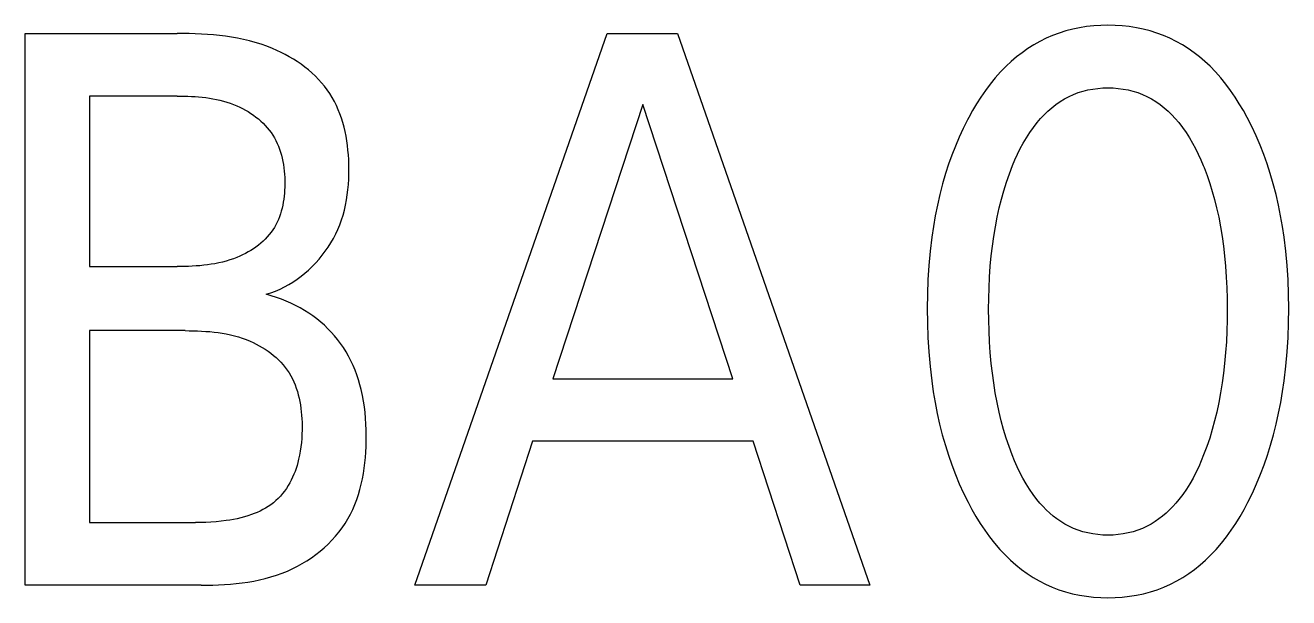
# Model space of a CAD drawing. Extents: x 0 to 420, y 0 to 297.
# Drawn here: x 162.651 to 166.545, y 192.788 to 194.552 of the extents above; entities that cross this region are included whole.
import ezdxf

# ---------------------------------------------------------------- set-up
doc = ezdxf.new("R2010")
doc.units = 0
doc.header["$LTSCALE"] = 23.1
doc.layers.add('10000_FRONT', color=7, linetype='CONTINUOUS')

msp = doc.modelspace()

# ---------------------------------------------------------------- linework, layer by layer
at = {"layer": '10000_FRONT', "color": 7, "linetype": 'CONTINUOUS'}
for p, q in [((162.6511, 192.8264), (162.6511, 194.5264)), ((162.6511, 194.5264), (163.1191, 194.5264)), ((163.1377, 194.5263), (163.1191, 194.5264)), ((163.1564, 194.526), (163.1377, 194.5263)), ((163.1751, 194.5254), (163.1564, 194.526)), ((163.1938, 194.5246), (163.1751, 194.5254)), ((163.8513, 192.8264), (164.4443, 194.5264)), ((164.4443, 194.5264), (164.6614, 194.5264)), ((164.6614, 194.5264), (165.2543, 192.8264)), ((165.837, 194.5277), (165.8166, 194.5201)), ((165.8578, 194.5342), (165.837, 194.5277)), ((165.8789, 194.5396), (165.8578, 194.5342)), ((165.9003, 194.544), (165.8789, 194.5396)), ((165.922, 194.5474), (165.9003, 194.544)), ((165.9438, 194.5498), (165.922, 194.5474)), ((165.9656, 194.5512), (165.9438, 194.5498)), ((165.9876, 194.5517), (165.9656, 194.5512)), ((166.0096, 194.5512), (165.9876, 194.5517)), ((166.0316, 194.5498), (166.0096, 194.5512)), ((166.0534, 194.5474), (166.0316, 194.5498)), ((166.0751, 194.5441), (166.0534, 194.5474)), ((166.0966, 194.5397), (166.0751, 194.5441)), ((166.1177, 194.5342), (166.0966, 194.5397)), ((166.1386, 194.5277), (166.1177, 194.5342)), ((166.1591, 194.5201), (166.1386, 194.5277)), ((163.2125, 194.5234), (163.1938, 194.5246)), ((163.2312, 194.5219), (163.2125, 194.5234)), ((163.2499, 194.5201), (163.2312, 194.5219)), ((163.2684, 194.5178), (163.2499, 194.5201)), ((163.287, 194.515), (163.2684, 194.5178)), ((163.3054, 194.5118), (163.287, 194.515)), ((163.3237, 194.508), (163.3054, 194.5118)), ((163.3419, 194.5037), (163.3237, 194.508)), ((163.36, 194.4987), (163.3419, 194.5037)), ((163.3779, 194.4932), (163.36, 194.4987)), ((163.3957, 194.487), (163.3779, 194.4932)), ((163.4133, 194.48), (163.3957, 194.487)), ((165.7588, 194.4912), (165.7406, 194.4796)), ((165.7776, 194.5018), (165.7588, 194.4912)), ((165.7969, 194.5115), (165.7776, 194.5018)), ((165.8166, 194.5201), (165.7969, 194.5115)), ((166.1788, 194.5115), (166.1591, 194.5201)), ((166.1981, 194.5018), (166.1788, 194.5115)), ((166.2169, 194.4912), (166.1981, 194.5018)), ((166.2351, 194.4797), (166.2169, 194.4912)), ((163.4264, 194.4743), (163.4133, 194.48)), ((163.4394, 194.4682), (163.4264, 194.4743)), ((163.4522, 194.4617), (163.4394, 194.4682)), ((163.4648, 194.4547), (163.4522, 194.4617)), ((163.4772, 194.4474), (163.4648, 194.4547)), ((163.4893, 194.4396), (163.4772, 194.4474)), ((165.7058, 194.454), (165.6893, 194.44)), ((165.7229, 194.4672), (165.7058, 194.454)), ((165.7406, 194.4796), (165.7229, 194.4672)), ((166.2528, 194.4672), (166.2351, 194.4797)), ((166.2699, 194.454), (166.2528, 194.4672)), ((166.2863, 194.44), (166.2699, 194.454)), ((163.5011, 194.4315), (163.4893, 194.4396)), ((163.5126, 194.423), (163.5011, 194.4315)), ((163.5238, 194.414), (163.5126, 194.423)), ((163.5346, 194.4047), (163.5238, 194.414)), ((165.6735, 194.4253), (165.6564, 194.4077)), ((165.6893, 194.44), (165.6735, 194.4253)), ((166.3021, 194.4253), (166.2863, 194.44)), ((166.3192, 194.4078), (166.3021, 194.4253)), ((163.545, 194.3951), (163.5346, 194.4047)), ((163.5549, 194.385), (163.545, 194.3951)), ((163.5644, 194.3746), (163.5549, 194.385)), ((163.5734, 194.3638), (163.5644, 194.3746)), ((165.6246, 194.3704), (165.61, 194.3508)), ((165.6401, 194.3894), (165.6246, 194.3704)), ((165.6564, 194.4077), (165.6401, 194.3894)), ((166.3355, 194.3895), (166.3192, 194.4078)), ((166.3509, 194.3704), (166.3355, 194.3895)), ((166.3655, 194.3508), (166.3509, 194.3704)), ((162.8487, 194.3336), (162.8487, 193.8083)), ((163.1191, 194.3336), (162.8487, 194.3336)), ((163.1191, 194.3336), (163.1301, 194.3335)), ((163.1301, 194.3335), (163.1411, 194.3334)), ((163.1411, 194.3334), (163.1522, 194.333)), ((163.1522, 194.333), (163.1633, 194.3326)), ((163.1633, 194.3326), (163.1743, 194.3319)), ((163.1743, 194.3319), (163.1854, 194.3311)), ((163.1854, 194.3311), (163.1964, 194.33)), ((163.5818, 194.3526), (163.5734, 194.3638)), ((163.5897, 194.3411), (163.5818, 194.3526)), ((163.5971, 194.3292), (163.5897, 194.3411)), ((165.596, 194.3306), (165.5829, 194.3099)), ((165.61, 194.3508), (165.596, 194.3306)), ((165.8536, 194.3248), (165.8676, 194.3322)), ((165.8676, 194.3322), (165.8816, 194.3386)), ((165.8816, 194.3386), (165.896, 194.344)), ((165.896, 194.344), (165.9108, 194.3486)), ((165.9108, 194.3486), (165.9258, 194.3523)), ((165.9258, 194.3523), (165.9411, 194.3552)), ((165.9411, 194.3552), (165.9565, 194.3573)), ((165.9565, 194.3573), (165.972, 194.3585)), ((165.972, 194.3585), (165.9876, 194.3589)), ((165.9876, 194.3589), (166.0032, 194.3585)), ((166.0032, 194.3585), (166.0187, 194.3573)), ((166.0187, 194.3573), (166.0341, 194.3552)), ((166.0341, 194.3552), (166.0494, 194.3523)), ((166.0494, 194.3523), (166.0644, 194.3486)), ((166.0644, 194.3486), (166.0792, 194.344)), ((166.0792, 194.344), (166.0936, 194.3386)), ((166.0936, 194.3386), (166.1076, 194.3322)), ((166.1076, 194.3322), (166.1216, 194.3248)), ((166.3793, 194.3306), (166.3655, 194.3508)), ((166.3924, 194.3099), (166.3793, 194.3306)), ((163.1964, 194.33), (163.2074, 194.3287)), ((163.2074, 194.3287), (163.2184, 194.3272)), ((163.2184, 194.3272), (163.2293, 194.3254)), ((163.2293, 194.3254), (163.2401, 194.3232)), ((163.2401, 194.3232), (163.2509, 194.3208)), ((163.2509, 194.3208), (163.2616, 194.3181)), ((163.2616, 194.3181), (163.2722, 194.315)), ((163.2722, 194.315), (163.2827, 194.3115)), ((163.2827, 194.3115), (163.2932, 194.3077)), ((163.2932, 194.3077), (163.3034, 194.3035)), ((163.3034, 194.3035), (163.3123, 194.2994)), ((163.3123, 194.2994), (163.321, 194.2951)), ((163.321, 194.2951), (163.3295, 194.2905)), ((163.6039, 194.317), (163.5971, 194.3292)), ((163.6101, 194.3044), (163.6039, 194.317)), ((163.6158, 194.2916), (163.6101, 194.3044)), ((163.6209, 194.2785), (163.6158, 194.2916)), ((164.5539, 194.3071), (164.2774, 193.4625)), ((164.8314, 193.4625), (164.5539, 194.3071)), ((165.5829, 194.3099), (165.5704, 194.2888)), ((165.8024, 194.2871), (165.8145, 194.2976)), ((165.8145, 194.2976), (165.827, 194.3074)), ((165.827, 194.3074), (165.84, 194.3165)), ((165.84, 194.3165), (165.8536, 194.3248)), ((166.1216, 194.3248), (166.1352, 194.3165)), ((166.1352, 194.3165), (166.1482, 194.3074)), ((166.1482, 194.3074), (166.1607, 194.2976)), ((166.1607, 194.2976), (166.1728, 194.2871)), ((166.4049, 194.2888), (166.3924, 194.3099)), ((163.3295, 194.2905), (163.3379, 194.2856)), ((163.3379, 194.2856), (163.3462, 194.2803)), ((163.3462, 194.2803), (163.3542, 194.2748)), ((163.3542, 194.2748), (163.362, 194.269)), ((163.362, 194.269), (163.3696, 194.2629)), ((163.3696, 194.2629), (163.3769, 194.2566)), ((163.3769, 194.2566), (163.3839, 194.25)), ((163.6256, 194.2652), (163.6209, 194.2785)), ((163.6298, 194.2516), (163.6256, 194.2652)), ((165.5547, 194.2601), (165.5413, 194.2334)), ((165.5585, 194.2673), (165.5547, 194.2601)), ((165.5704, 194.2888), (165.5585, 194.2673)), ((165.7696, 194.2523), (165.78, 194.2644)), ((165.78, 194.2644), (165.7909, 194.276)), ((165.7909, 194.276), (165.8024, 194.2871)), ((166.1728, 194.2871), (166.1843, 194.276)), ((166.1843, 194.276), (166.1952, 194.2644)), ((166.1952, 194.2644), (166.2056, 194.2523)), ((166.4167, 194.2673), (166.4049, 194.2888)), ((166.4309, 194.2395), (166.4167, 194.2673)), ((163.3839, 194.25), (163.3906, 194.2431)), ((163.3906, 194.2431), (163.397, 194.236)), ((163.397, 194.236), (163.4031, 194.2286)), ((163.4031, 194.2286), (163.4087, 194.221)), ((163.4087, 194.221), (163.414, 194.2131)), ((163.6335, 194.2379), (163.6298, 194.2516)), ((163.6368, 194.224), (163.6335, 194.2379)), ((163.6396, 194.21), (163.6368, 194.224)), ((165.5413, 194.2334), (165.5289, 194.2064)), ((165.7362, 194.2052), (165.7466, 194.2214)), ((165.7466, 194.2214), (165.7577, 194.2371)), ((165.7577, 194.2371), (165.7696, 194.2523)), ((166.2056, 194.2523), (166.2175, 194.2371)), ((166.2175, 194.2371), (166.2286, 194.2214)), ((166.2286, 194.2214), (166.239, 194.2052)), ((166.4441, 194.2113), (166.4309, 194.2395)), ((163.414, 194.2131), (163.419, 194.2049)), ((163.419, 194.2049), (163.4236, 194.1964)), ((163.4236, 194.1964), (163.4278, 194.1877)), ((163.4278, 194.1877), (163.4316, 194.1788)), ((163.4316, 194.1788), (163.435, 194.1698)), ((163.642, 194.1958), (163.6396, 194.21)), ((163.644, 194.1815), (163.642, 194.1958)), ((163.6456, 194.1672), (163.644, 194.1815)), ((165.5173, 194.179), (165.5065, 194.1512)), ((165.5289, 194.2064), (165.5173, 194.179)), ((165.7175, 194.1717), (165.7266, 194.1886)), ((165.7266, 194.1886), (165.7362, 194.2052)), ((166.239, 194.2052), (166.2486, 194.1886)), ((166.2486, 194.1886), (166.2577, 194.1717)), ((166.4564, 194.1827), (166.4441, 194.2113)), ((166.4677, 194.1538), (166.4564, 194.1827)), ((163.435, 194.1698), (163.438, 194.1606)), ((163.438, 194.1606), (163.4407, 194.1512)), ((163.4407, 194.1512), (163.4431, 194.1417)), ((163.4431, 194.1417), (163.4451, 194.1321)), ((163.6469, 194.1528), (163.6456, 194.1672)), ((163.6478, 194.1383), (163.6469, 194.1528)), ((163.6483, 194.1239), (163.6478, 194.1383)), ((165.5065, 194.1512), (165.4965, 194.1232)), ((165.6937, 194.1191), (165.7011, 194.1369)), ((165.7011, 194.1369), (165.7091, 194.1544)), ((165.7091, 194.1544), (165.7175, 194.1717)), ((166.2577, 194.1717), (166.2661, 194.1544)), ((166.2661, 194.1544), (166.2741, 194.1369)), ((166.2741, 194.1369), (166.2815, 194.1191)), ((166.4782, 194.1245), (166.4677, 194.1538)), ((163.4451, 194.1321), (163.4468, 194.1223)), ((163.4468, 194.1223), (163.4482, 194.1125)), ((163.4482, 194.1125), (163.4493, 194.1026)), ((163.4493, 194.1026), (163.4501, 194.0926)), ((163.6486, 194.1095), (163.6483, 194.1239)), ((163.6485, 194.0932), (163.6486, 194.1095)), ((165.4965, 194.1232), (165.4874, 194.0949)), ((165.6839, 194.0936), (165.6937, 194.1191)), ((166.2815, 194.1191), (166.2838, 194.1135)), ((166.2838, 194.1135), (166.293, 194.089)), ((166.4878, 194.0949), (166.4782, 194.1245)), ((163.4501, 194.0926), (163.4506, 194.0826)), ((163.4506, 194.0826), (163.4509, 194.0726)), ((163.4509, 194.0625), (163.4507, 194.053)), ((163.4509, 194.0726), (163.4509, 194.0625)), ((163.6455, 194.0449), (163.647, 194.0609)), ((163.647, 194.0609), (163.6479, 194.077)), ((163.6479, 194.077), (163.6485, 194.0932)), ((165.478, 194.0628), (165.4696, 194.0304)), ((165.4874, 194.0949), (165.478, 194.0628)), ((165.6667, 194.0418), (165.6749, 194.0678)), ((165.6749, 194.0678), (165.6839, 194.0936)), ((166.293, 194.089), (166.3015, 194.0644)), ((166.3015, 194.0644), (166.3092, 194.0395)), ((166.4972, 194.0628), (166.4878, 194.0949)), ((166.5056, 194.0304), (166.4972, 194.0628)), ((163.4487, 194.0247), (163.4475, 194.0154)), ((163.4496, 194.0341), (163.4487, 194.0247)), ((163.4503, 194.0436), (163.4496, 194.0341)), ((163.4507, 194.053), (163.4503, 194.0436)), ((163.6412, 194.0133), (163.6436, 194.029)), ((163.6436, 194.029), (163.6455, 194.0449)), ((165.4696, 194.0304), (165.4621, 193.9978)), ((165.6594, 194.0156), (165.6667, 194.0418)), ((166.3092, 194.0395), (166.3162, 194.0144)), ((166.5131, 193.9978), (166.5056, 194.0304)), ((163.4423, 193.988), (163.44, 193.979)), ((163.4444, 193.997), (163.4423, 193.988)), ((163.4461, 194.0062), (163.4444, 193.997)), ((163.4475, 194.0154), (163.4461, 194.0062)), ((163.6305, 193.9669), (163.6346, 193.9822)), ((163.6346, 193.9822), (163.6382, 193.9977)), ((163.6382, 193.9977), (163.6412, 194.0133)), ((165.4621, 193.9978), (165.4554, 193.965)), ((165.6463, 193.9599), (165.6527, 193.9891)), ((165.6527, 193.9891), (165.6594, 194.0156)), ((166.3162, 194.0144), (166.3225, 193.9891)), ((166.3225, 193.9891), (166.3289, 193.9599)), ((166.5198, 193.965), (166.5131, 193.9978)), ((163.4273, 193.9448), (163.4233, 193.9368)), ((163.431, 193.9531), (163.4273, 193.9448)), ((163.4344, 193.9616), (163.431, 193.9531)), ((163.4373, 193.9702), (163.4344, 193.9616)), ((163.44, 193.979), (163.4373, 193.9702)), ((163.6202, 193.9369), (163.6257, 193.9518)), ((163.6257, 193.9518), (163.6305, 193.9669)), ((165.4554, 193.965), (165.4497, 193.932)), ((165.6406, 193.9306), (165.6463, 193.9599)), ((166.3289, 193.9599), (166.3346, 193.9306)), ((166.5255, 193.932), (166.5198, 193.965)), ((163.403, 193.9065), (163.3969, 193.8995)), ((163.4087, 193.9137), (163.403, 193.9065)), ((163.414, 193.9213), (163.4087, 193.9137)), ((163.4189, 193.9289), (163.414, 193.9213)), ((163.4233, 193.9368), (163.4189, 193.9289)), ((163.6006, 193.8949), (163.6078, 193.9086)), ((163.6078, 193.9086), (163.6143, 193.9227)), ((163.6143, 193.9227), (163.6202, 193.9369)), ((165.4497, 193.932), (165.4447, 193.8989)), ((165.6357, 193.9011), (165.6406, 193.9306)), ((166.3346, 193.9306), (166.3395, 193.9011)), ((166.5305, 193.8989), (166.5255, 193.932)), ((163.3618, 193.8684), (163.354, 193.863)), ((163.3694, 193.8741), (163.3618, 193.8684)), ((163.3767, 193.88), (163.3694, 193.8741)), ((163.3838, 193.8862), (163.3767, 193.88)), ((163.3905, 193.8927), (163.3838, 193.8862)), ((163.3969, 193.8995), (163.3905, 193.8927)), ((163.5758, 193.8554), (163.5846, 193.8682)), ((163.5846, 193.8682), (163.5929, 193.8814)), ((163.5929, 193.8814), (163.6006, 193.8949)), ((165.4447, 193.8989), (165.4394, 193.8552)), ((165.6281, 193.8417), (165.6316, 193.8715)), ((165.6316, 193.8715), (165.6357, 193.9011)), ((166.3395, 193.9011), (166.3436, 193.8715)), ((166.3436, 193.8715), (166.3471, 193.8417)), ((166.5358, 193.8552), (166.5305, 193.8989)), ((163.27, 193.8251), (163.2586, 193.8221)), ((163.2812, 193.8285), (163.27, 193.8251)), ((163.2924, 193.8323), (163.2812, 193.8285)), ((163.3034, 193.8365), (163.2924, 193.8323)), ((163.3122, 193.8402), (163.3034, 193.8365)), ((163.3208, 193.8442), (163.3122, 193.8402)), ((163.3293, 193.8485), (163.3208, 193.8442)), ((163.3377, 193.8531), (163.3293, 193.8485)), ((163.3459, 193.8579), (163.3377, 193.8531)), ((163.354, 193.863), (163.3459, 193.8579)), ((163.5461, 193.8192), (163.5565, 193.8309)), ((163.5565, 193.8309), (163.5664, 193.843)), ((163.5664, 193.843), (163.5758, 193.8554)), ((165.4394, 193.8552), (165.4354, 193.8113)), ((165.6251, 193.8089), (165.6281, 193.8417)), ((166.3471, 193.8417), (166.3501, 193.8089)), ((166.5398, 193.8113), (166.5358, 193.8552)), ((162.8487, 193.8083), (163.1191, 193.8083)), ((163.1308, 193.8083), (163.1191, 193.8083)), ((163.1425, 193.8085), (163.1308, 193.8083)), ((163.1542, 193.8088), (163.1425, 193.8085)), ((163.1659, 193.8093), (163.1542, 193.8088)), ((163.1776, 193.81), (163.1659, 193.8093)), ((163.1893, 193.8109), (163.1776, 193.81)), ((163.2009, 193.8121), (163.1893, 193.8109)), ((163.2126, 193.8135), (163.2009, 193.8121)), ((163.2242, 193.8151), (163.2126, 193.8135)), ((163.2357, 193.8171), (163.2242, 193.8151)), ((163.2472, 193.8194), (163.2357, 193.8171)), ((163.2586, 193.8221), (163.2472, 193.8194)), ((163.5009, 193.7781), (163.5128, 193.7876)), ((163.5128, 193.7876), (163.5242, 193.7975)), ((163.5242, 193.7975), (163.5352, 193.808)), ((163.5352, 193.808), (163.5461, 193.8192)), ((165.4354, 193.8113), (165.4327, 193.7674)), ((165.6228, 193.7759), (165.6251, 193.8089)), ((166.3501, 193.8089), (166.3524, 193.7759)), ((166.5425, 193.7674), (166.5398, 193.8113)), ((163.4498, 193.7455), (163.4631, 193.7528)), ((163.4631, 193.7528), (163.4761, 193.7606)), ((163.4761, 193.7606), (163.4887, 193.7691)), ((163.4887, 193.7691), (163.5009, 193.7781)), ((165.4327, 193.7674), (165.431, 193.7234)), ((165.6212, 193.743), (165.6228, 193.7759)), ((166.3524, 193.7759), (166.354, 193.743)), ((166.5442, 193.7234), (166.5425, 193.7674)), ((163.3936, 193.7227), (163.4081, 193.7274)), ((163.4093, 193.7182), (163.3936, 193.7227)), ((163.4081, 193.7274), (163.4223, 193.7328)), ((163.4249, 193.7132), (163.4093, 193.7182)), ((163.4223, 193.7328), (163.4362, 193.7388)), ((163.4403, 193.7076), (163.4249, 193.7132)), ((163.4362, 193.7388), (163.4498, 193.7455)), ((163.4555, 193.7015), (163.4403, 193.7076)), ((165.431, 193.7234), (165.4305, 193.6794)), ((165.62, 193.677), (165.6203, 193.71)), ((165.6203, 193.71), (165.6212, 193.743)), ((166.354, 193.743), (166.3549, 193.71)), ((166.3549, 193.71), (166.3553, 193.677)), ((166.5447, 193.6794), (166.5442, 193.7234)), ((163.4698, 193.6951), (163.4555, 193.7015)), ((163.484, 193.6882), (163.4698, 193.6951)), ((163.4978, 193.6808), (163.484, 193.6882)), ((163.5114, 193.6729), (163.4978, 193.6808)), ((163.5245, 193.6647), (163.5114, 193.6729)), ((165.4305, 193.6794), (165.431, 193.6346)), ((165.6202, 193.6435), (165.62, 193.677)), ((166.3553, 193.677), (166.355, 193.6435)), ((166.5442, 193.6347), (166.5447, 193.6794)), ((163.5372, 193.6561), (163.5245, 193.6647)), ((163.5495, 193.6469), (163.5372, 193.6561)), ((163.5615, 193.6372), (163.5495, 193.6469)), ((163.5728, 193.6273), (163.5615, 193.6372)), ((165.431, 193.6346), (165.4326, 193.5898)), ((165.6211, 193.61), (165.6202, 193.6435)), ((166.355, 193.6435), (166.3541, 193.61)), ((166.5426, 193.59), (166.5442, 193.6347)), ((162.8487, 193.6107), (162.8487, 193.0191)), ((163.1437, 193.6107), (162.8487, 193.6107)), ((163.1437, 193.6107), (163.1564, 193.6106)), ((163.1564, 193.6106), (163.1691, 193.6104)), ((163.1691, 193.6104), (163.1819, 193.61)), ((163.1819, 193.61), (163.1946, 193.6094)), ((163.1946, 193.6094), (163.2074, 193.6086)), ((163.2074, 193.6086), (163.2201, 193.6076)), ((163.2201, 193.6076), (163.2328, 193.6062)), ((163.2328, 193.6062), (163.2455, 193.6046)), ((163.2455, 193.6046), (163.2581, 193.6027)), ((163.2581, 193.6027), (163.2707, 193.6004)), ((163.2707, 193.6004), (163.2831, 193.5977)), ((163.2831, 193.5977), (163.2955, 193.5947)), ((163.2955, 193.5947), (163.3078, 193.5912)), ((163.3078, 193.5912), (163.32, 193.5874)), ((163.5837, 193.6168), (163.5728, 193.6273)), ((163.5942, 193.606), (163.5837, 193.6168)), ((163.6042, 193.5947), (163.5942, 193.606)), ((163.6138, 193.583), (163.6042, 193.5947)), ((165.6227, 193.5765), (165.6211, 193.61)), ((166.3541, 193.61), (166.3525, 193.5765)), ((163.32, 193.5874), (163.332, 193.583)), ((163.332, 193.583), (163.344, 193.5782)), ((163.344, 193.5782), (163.3535, 193.5738)), ((163.3535, 193.5738), (163.363, 193.5692)), ((163.363, 193.5692), (163.3723, 193.5642)), ((163.3723, 193.5642), (163.3815, 193.5589)), ((163.3815, 193.5589), (163.3904, 193.5533)), ((163.3904, 193.5533), (163.3992, 193.5474)), ((163.6229, 193.571), (163.6138, 193.583)), ((163.6314, 193.5585), (163.6229, 193.571)), ((163.6395, 193.5458), (163.6314, 193.5585)), ((165.4326, 193.5898), (165.4353, 193.5451)), ((165.625, 193.5431), (165.6227, 193.5765)), ((166.3525, 193.5765), (166.3502, 193.5431)), ((166.5399, 193.5455), (166.5426, 193.59)), ((163.3992, 193.5474), (163.4077, 193.5411)), ((163.4077, 193.5411), (163.4159, 193.5346)), ((163.4159, 193.5346), (163.4238, 193.5277)), ((163.4238, 193.5277), (163.4315, 193.5206)), ((163.4315, 193.5206), (163.4388, 193.5131)), ((163.4388, 193.5131), (163.4457, 193.5054)), ((163.6473, 193.532), (163.6395, 193.5458)), ((163.6545, 193.518), (163.6473, 193.532)), ((163.6612, 193.5037), (163.6545, 193.518)), ((165.4353, 193.5451), (165.4393, 193.5005)), ((165.628, 193.5098), (165.625, 193.5431)), ((166.3502, 193.5431), (166.3472, 193.5098)), ((166.5359, 193.501), (166.5399, 193.5455)), ((163.4457, 193.5054), (163.4523, 193.4974)), ((163.4523, 193.4974), (163.4584, 193.4891)), ((163.4584, 193.4891), (163.4641, 193.4806)), ((163.4641, 193.4806), (163.4695, 193.4716)), ((163.6673, 193.4891), (163.6612, 193.5037)), ((163.6728, 193.4743), (163.6673, 193.4891)), ((163.6778, 193.4593), (163.6728, 193.4743)), ((165.4393, 193.5005), (165.4445, 193.4561)), ((165.6314, 193.4796), (165.628, 193.5098)), ((165.6355, 193.4495), (165.6314, 193.4796)), ((166.3438, 193.4796), (166.3397, 193.4495)), ((166.3472, 193.5098), (166.3438, 193.4796)), ((166.5307, 193.4566), (166.5359, 193.501)), ((163.4695, 193.4716), (163.4743, 193.4624)), ((163.4743, 193.4624), (163.4788, 193.453)), ((163.4788, 193.453), (163.4828, 193.4433)), ((163.4828, 193.4433), (163.4864, 193.4334)), ((163.6823, 193.4441), (163.6778, 193.4593)), ((163.6862, 193.4289), (163.6823, 193.4441)), ((164.2774, 193.4625), (164.8314, 193.4625)), ((165.4445, 193.4561), (165.4494, 193.4225)), ((165.6403, 193.4195), (165.6355, 193.4495)), ((166.3397, 193.4495), (166.3349, 193.4195)), ((166.5258, 193.423), (166.5307, 193.4566)), ((163.4864, 193.4334), (163.4897, 193.4234)), ((163.4897, 193.4234), (163.4925, 193.4132)), ((163.4925, 193.4132), (163.495, 193.4029)), ((163.495, 193.4029), (163.4972, 193.3925)), ((163.6901, 193.4114), (163.6862, 193.4289)), ((163.6934, 193.3939), (163.6901, 193.4114)), ((165.4494, 193.4225), (165.455, 193.389)), ((165.6459, 193.3896), (165.6403, 193.4195)), ((166.3349, 193.4195), (166.3293, 193.3896)), ((166.5202, 193.3895), (166.5258, 193.423)), ((163.4972, 193.3925), (163.499, 193.3819)), ((163.499, 193.3819), (163.5006, 193.3713)), ((163.5006, 193.3713), (163.5018, 193.3607)), ((163.5018, 193.3607), (163.5028, 193.35)), ((163.696, 193.3762), (163.6934, 193.3939)), ((163.6981, 193.3585), (163.696, 193.3762)), ((163.6998, 193.3407), (163.6981, 193.3585)), ((165.455, 193.389), (165.4615, 193.3556)), ((165.6523, 193.36), (165.6459, 193.3896)), ((165.6588, 193.333), (165.6523, 193.36)), ((166.3229, 193.36), (166.3164, 193.333)), ((166.3293, 193.3896), (166.3229, 193.36)), ((166.5136, 193.3562), (166.5202, 193.3895)), ((163.5028, 193.35), (163.5035, 193.3393)), ((163.5035, 193.3393), (163.5039, 193.3286)), ((163.5039, 193.3286), (163.5042, 193.3179)), ((163.7009, 193.3227), (163.6998, 193.3407)), ((163.7016, 193.3047), (163.7009, 193.3227)), ((165.4615, 193.3556), (165.4689, 193.3225)), ((165.4689, 193.3225), (165.4772, 193.2895)), ((165.6661, 193.3063), (165.6588, 193.333)), ((166.3164, 193.333), (166.3091, 193.3063)), ((166.498, 193.2901), (166.5063, 193.323)), ((166.5063, 193.323), (166.5136, 193.3562)), ((163.5038, 193.2916), (163.5031, 193.2785)), ((163.5042, 193.3047), (163.5038, 193.2916)), ((163.5042, 193.3179), (163.5042, 193.3047)), ((163.7018, 193.2866), (163.7016, 193.3047)), ((163.7017, 193.27), (163.7018, 193.2866)), ((165.4772, 193.2895), (165.4865, 193.2569)), ((165.6741, 193.2798), (165.6661, 193.3063)), ((165.683, 193.2536), (165.6741, 193.2798)), ((166.3011, 193.2798), (166.2922, 193.2536)), ((166.3091, 193.3063), (166.3011, 193.2798)), ((166.4887, 193.2574), (166.498, 193.2901)), ((163.5005, 193.2526), (163.4986, 193.2398)), ((163.502, 193.2656), (163.5005, 193.2526)), ((163.5031, 193.2785), (163.502, 193.2656)), ((163.7005, 193.2366), (163.7013, 193.2533)), ((163.7013, 193.2533), (163.7017, 193.27)), ((164.2139, 193.2697), (164.0705, 192.8264)), ((164.8939, 193.2697), (164.2139, 193.2697)), ((165.0393, 192.8264), (164.8939, 193.2697)), ((165.4865, 193.2569), (165.4959, 193.2269)), ((165.6927, 193.2276), (165.683, 193.2536)), ((166.2922, 193.2536), (166.2825, 193.2276)), ((166.4793, 193.2273), (166.4887, 193.2574)), ((163.4911, 193.2049), (163.4885, 193.1955)), ((163.4935, 193.2143), (163.4911, 193.2049)), ((163.4962, 193.227), (163.4935, 193.2143)), ((163.4986, 193.2398), (163.4962, 193.227)), ((163.6956, 193.1867), (163.6977, 193.2033)), ((163.6977, 193.2033), (163.6993, 193.2199)), ((163.6993, 193.2199), (163.7005, 193.2366)), ((165.4959, 193.2269), (165.5062, 193.1972)), ((165.7001, 193.2093), (165.6927, 193.2276)), ((165.708, 193.1913), (165.7001, 193.2093)), ((166.2751, 193.2093), (166.2672, 193.1913)), ((166.2825, 193.2276), (166.2751, 193.2093)), ((166.469, 193.1975), (166.4793, 193.2273)), ((163.4788, 193.168), (163.475, 193.159)), ((163.4824, 193.177), (163.4788, 193.168)), ((163.4856, 193.1862), (163.4824, 193.177)), ((163.4885, 193.1955), (163.4856, 193.1862)), ((163.6901, 193.1539), (163.6931, 193.1703)), ((163.6931, 193.1703), (163.6956, 193.1867)), ((165.5062, 193.1972), (165.5174, 193.1678)), ((165.5174, 193.1678), (165.5295, 193.1387)), ((165.7164, 193.1735), (165.708, 193.1913)), ((165.7255, 193.1561), (165.7164, 193.1735)), ((166.2588, 193.1735), (166.2497, 193.1561)), ((166.2672, 193.1913), (166.2588, 193.1735)), ((166.4457, 193.1389), (166.4578, 193.168)), ((166.4578, 193.168), (166.469, 193.1975)), ((163.456, 193.1248), (163.4502, 193.1166)), ((163.4614, 193.1332), (163.456, 193.1248)), ((163.4663, 193.1416), (163.4614, 193.1332)), ((163.4708, 193.1502), (163.4663, 193.1416)), ((163.475, 193.159), (163.4708, 193.1502)), ((163.6825, 193.1217), (163.6866, 193.1377)), ((163.6866, 193.1377), (163.6901, 193.1539)), ((165.5295, 193.1387), (165.5425, 193.11)), ((165.7352, 193.139), (165.7255, 193.1561)), ((165.7456, 193.1223), (165.7352, 193.139)), ((166.24, 193.139), (166.2296, 193.1223)), ((166.2497, 193.1561), (166.24, 193.139)), ((166.4327, 193.1101), (166.4457, 193.1389)), ((163.4233, 193.0871), (163.4158, 193.0806)), ((163.4306, 193.094), (163.4233, 193.0871)), ((163.4375, 193.1012), (163.4306, 193.094)), ((163.444, 193.1088), (163.4375, 193.1012)), ((163.4502, 193.1166), (163.444, 193.1088)), ((163.6668, 193.075), (163.6727, 193.0903)), ((163.6727, 193.0903), (163.6779, 193.1059)), ((163.6779, 193.1059), (163.6825, 193.1217)), ((165.5425, 193.11), (165.5565, 193.0818)), ((165.7567, 193.106), (165.7456, 193.1223)), ((165.7687, 193.0903), (165.7567, 193.106)), ((165.7779, 193.0793), (165.7687, 193.0903)), ((166.2065, 193.0903), (166.1973, 193.0793)), ((166.2185, 193.106), (166.2065, 193.0903)), ((166.2296, 193.1223), (166.2185, 193.106)), ((166.4187, 193.0818), (166.4327, 193.1101)), ((163.357, 193.0472), (163.3479, 193.0438)), ((163.3659, 193.0509), (163.357, 193.0472)), ((163.3747, 193.0549), (163.3659, 193.0509)), ((163.3833, 193.0592), (163.3747, 193.0549)), ((163.3918, 193.064), (163.3833, 193.0592)), ((163.4, 193.0691), (163.3918, 193.064)), ((163.4079, 193.0745), (163.4, 193.0691)), ((163.4158, 193.0806), (163.4079, 193.0745)), ((163.6531, 193.0453), (163.6603, 193.06)), ((163.6603, 193.06), (163.6668, 193.075)), ((165.5565, 193.0818), (165.5683, 193.0596)), ((165.5683, 193.0596), (165.5807, 193.0378)), ((165.7875, 193.0686), (165.7779, 193.0793)), ((165.7976, 193.0583), (165.7875, 193.0686)), ((165.8082, 193.0485), (165.7976, 193.0583)), ((165.8191, 193.0392), (165.8082, 193.0485)), ((166.167, 193.0485), (166.1561, 193.0392)), ((166.1776, 193.0583), (166.167, 193.0485)), ((166.1877, 193.0686), (166.1776, 193.0583)), ((166.1973, 193.0793), (166.1877, 193.0686)), ((166.3946, 193.0378), (166.407, 193.0596)), ((166.407, 193.0596), (166.4187, 193.0818)), ((162.8487, 193.0191), (163.1754, 193.0191)), ((163.1913, 193.0193), (163.1754, 193.0191)), ((163.2072, 193.0197), (163.1913, 193.0193)), ((163.223, 193.0205), (163.2072, 193.0197)), ((163.2389, 193.0217), (163.223, 193.0205)), ((163.2547, 193.0233), (163.2389, 193.0217)), ((163.2704, 193.0253), (163.2547, 193.0233)), ((163.2817, 193.027), (163.2704, 193.0253)), ((163.2929, 193.029), (163.2817, 193.027)), ((163.3041, 193.0313), (163.2929, 193.029)), ((163.3152, 193.0339), (163.3041, 193.0313)), ((163.3262, 193.0368), (163.3152, 193.0339)), ((163.3371, 193.0401), (163.3262, 193.0368)), ((163.3479, 193.0438), (163.3371, 193.0401)), ((163.6275, 193.0033), (163.6367, 193.0169)), ((163.6367, 193.0169), (163.6453, 193.0309)), ((163.6453, 193.0309), (163.6531, 193.0453)), ((165.5807, 193.0378), (165.5939, 193.0165)), ((165.5939, 193.0165), (165.6078, 192.9956)), ((165.8305, 193.0304), (165.8191, 193.0392)), ((165.8422, 193.0223), (165.8305, 193.0304)), ((165.8544, 193.0148), (165.8422, 193.0223)), ((165.867, 193.008), (165.8544, 193.0148)), ((165.8811, 193.0015), (165.867, 193.008)), ((166.1082, 193.008), (166.0941, 193.0015)), ((166.1208, 193.0148), (166.1082, 193.008)), ((166.133, 193.0223), (166.1208, 193.0148)), ((166.1447, 193.0304), (166.133, 193.0223)), ((166.1561, 193.0392), (166.1447, 193.0304)), ((166.3676, 192.9956), (166.3815, 193.0165)), ((166.3815, 193.0165), (166.3946, 193.0378)), ((163.5959, 192.9651), (163.607, 192.9774)), ((163.607, 192.9774), (163.6176, 192.9902)), ((163.6176, 192.9902), (163.6275, 193.0033)), ((165.6078, 192.9956), (165.6225, 192.9753)), ((165.6225, 192.9753), (165.6381, 192.9556)), ((165.8955, 192.9959), (165.8811, 193.0015)), ((165.9104, 192.9912), (165.8955, 192.9959)), ((165.9255, 192.9873), (165.9104, 192.9912)), ((165.9408, 192.9844), (165.9255, 192.9873)), ((165.9563, 192.9823), (165.9408, 192.9844)), ((165.9719, 192.981), (165.9563, 192.9823)), ((165.9876, 192.9806), (165.9719, 192.981)), ((166.0033, 192.981), (165.9876, 192.9806)), ((166.0189, 192.9823), (166.0033, 192.981)), ((166.0344, 192.9844), (166.0189, 192.9823)), ((166.0497, 192.9873), (166.0344, 192.9844)), ((166.0648, 192.9912), (166.0497, 192.9873)), ((166.0797, 192.9959), (166.0648, 192.9912)), ((166.0941, 193.0015), (166.0797, 192.9959)), ((166.3375, 192.9556), (166.353, 192.9753)), ((166.353, 192.9753), (166.3676, 192.9956)), ((163.5464, 192.9207), (163.5595, 192.9311)), ((163.5595, 192.9311), (163.5722, 192.9419)), ((163.5722, 192.9419), (163.5843, 192.9533)), ((163.5843, 192.9533), (163.5959, 192.9651)), ((165.6381, 192.9556), (165.6544, 192.9366)), ((165.6544, 192.9366), (165.6717, 192.9185)), ((166.3039, 192.9185), (166.3212, 192.9366)), ((166.3212, 192.9366), (166.3375, 192.9556)), ((163.4904, 192.8849), (163.5049, 192.893)), ((163.5049, 192.893), (163.5191, 192.9017)), ((163.5191, 192.9017), (163.533, 192.9109)), ((163.533, 192.9109), (163.5464, 192.9207)), ((165.6717, 192.9185), (165.6875, 192.9033)), ((165.6875, 192.9033), (165.704, 192.8889)), ((166.2717, 192.8889), (166.2881, 192.9033)), ((166.2881, 192.9033), (166.3039, 192.9185)), ((163.3906, 192.8471), (163.408, 192.8518)), ((163.408, 192.8518), (163.4253, 192.8572)), ((163.4253, 192.8572), (163.4423, 192.8633)), ((163.4423, 192.8633), (163.4591, 192.87)), ((163.4591, 192.87), (163.4756, 192.8775)), ((163.4756, 192.8775), (163.4904, 192.8849)), ((165.704, 192.8889), (165.7211, 192.8752)), ((165.7211, 192.8752), (165.7389, 192.8623)), ((165.7389, 192.8623), (165.7572, 192.8504)), ((166.2184, 192.8504), (166.2368, 192.8623)), ((166.2368, 192.8623), (166.2545, 192.8752)), ((166.2545, 192.8752), (166.2717, 192.8889)), ((163.1928, 192.8264), (162.6511, 192.8264)), ((163.1928, 192.8264), (163.2108, 192.8265)), ((163.2108, 192.8265), (163.2289, 192.8268)), ((163.2289, 192.8268), (163.247, 192.8275)), ((163.247, 192.8275), (163.2651, 192.8285)), ((163.2651, 192.8285), (163.2833, 192.8298)), ((163.2833, 192.8298), (163.3014, 192.8315)), ((163.3014, 192.8315), (163.3194, 192.8336)), ((163.3194, 192.8336), (163.3374, 192.8362)), ((163.3374, 192.8362), (163.3552, 192.8393)), ((163.3552, 192.8393), (163.373, 192.8429)), ((163.373, 192.8429), (163.3906, 192.8471)), ((164.0705, 192.8264), (163.8513, 192.8264)), ((165.2543, 192.8264), (165.0393, 192.8264)), ((165.7572, 192.8504), (165.7761, 192.8394)), ((165.7761, 192.8394), (165.7955, 192.8294)), ((165.7955, 192.8294), (165.8154, 192.8205)), ((165.8154, 192.8205), (165.8359, 192.8126)), ((165.8359, 192.8126), (165.8569, 192.8059)), ((166.1187, 192.8059), (166.1397, 192.8126)), ((166.1397, 192.8126), (166.1602, 192.8205)), ((166.1602, 192.8205), (166.1801, 192.8294)), ((166.1801, 192.8294), (166.1995, 192.8394)), ((166.1995, 192.8394), (166.2184, 192.8504)), ((165.8569, 192.8059), (165.8781, 192.8003)), ((165.8781, 192.8003), (165.8997, 192.7957)), ((165.8997, 192.7957), (165.9214, 192.7922)), ((165.9214, 192.7922), (165.9434, 192.7898)), ((165.9434, 192.7898), (165.9655, 192.7883)), ((165.9655, 192.7883), (165.9876, 192.7878)), ((165.9876, 192.7878), (166.0098, 192.7883)), ((166.0098, 192.7883), (166.0319, 192.7897)), ((166.0319, 192.7897), (166.0539, 192.7922)), ((166.0539, 192.7922), (166.0758, 192.7957)), ((166.0758, 192.7957), (166.0974, 192.8002)), ((166.0974, 192.8002), (166.1187, 192.8059))]:
    msp.add_line(p, q, dxfattribs=at)

doc.saveas('drawing.dxf')
